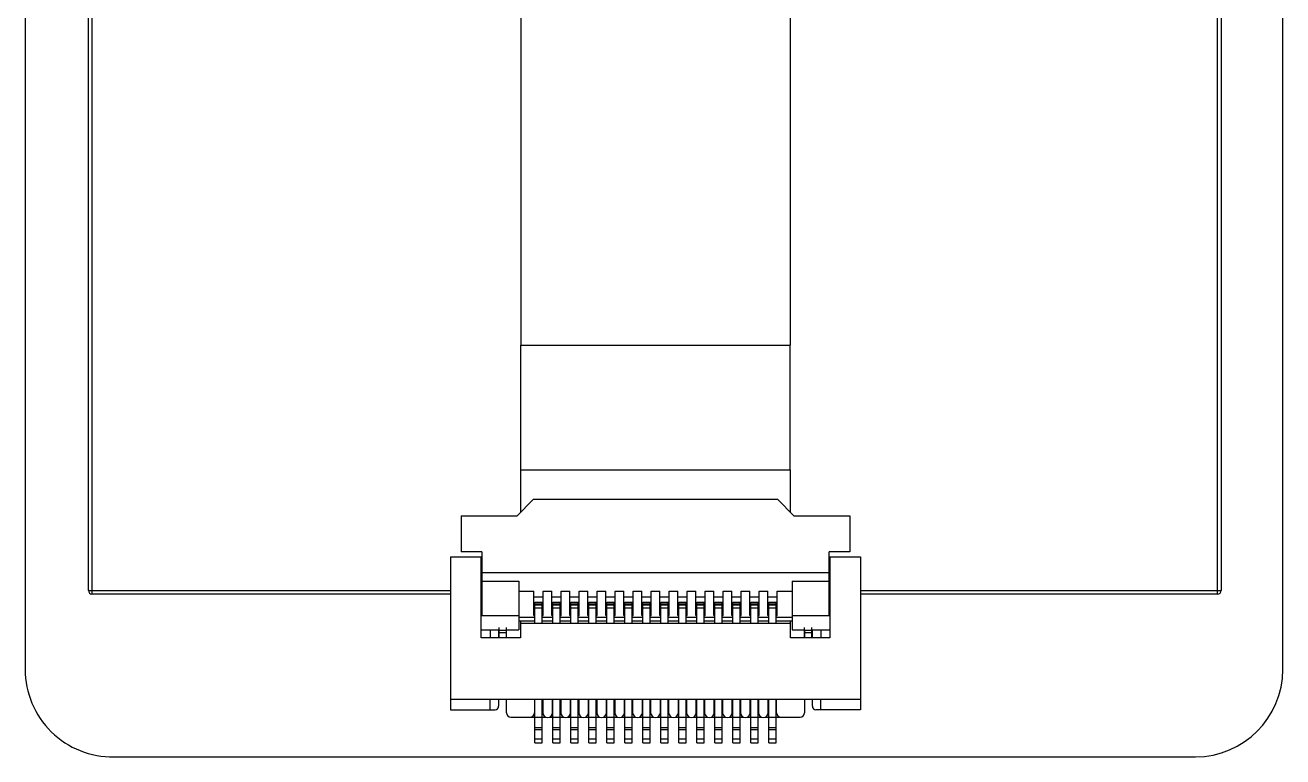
# Model space of a CAD drawing. Header units: millimetres. Extents: x -17.5 to 17.4, y -19.9 to 20.8.
# Drawn here: x -17.54 to 17.42, y -19.87 to 0.46 of the extents above; entities that cross this region are included whole.
import ezdxf

# ---------------------------------------------------------------- set-up
doc = ezdxf.new("R2010")
doc.units = ezdxf.units.MM

msp = doc.modelspace()

# ---------------------------------------------------------------- linework, layer by layer
at = {"color": 7, "linetype": 'Continuous', "lineweight": 25}
for p, q in [((-15.786, -15.246), (-15.786, 18.261)), ((-15.686, 18.361), (-15.686, -15.346)), ((15.602, -15.346), (15.602, 18.361)), ((15.702, 18.261), (15.702, -15.246)), ((-17.544, 17.524), (-17.544, -17.44)), ((17.419, -17.44), (17.419, 17.523)), ((-3.769, 7.39), (-3.769, -8.425)), ((3.727, 7.39), (3.727, -8.425)), ((-3.769, -8.425), (3.727, -8.425)), ((-3.769, -13.065), (-3.769, -11.896)), ((-3.769, -11.896), (3.727, -11.896)), ((3.727, -11.896), (3.727, -13.065)), ((-3.421, -12.718), (-3.871, -13.168)), ((3.379, -12.718), (-3.421, -12.718)), ((3.829, -13.168), (3.379, -12.718)), ((-5.421, -13.168), (-5.421, -14.168)), ((-5.421, -13.168), (-3.871, -13.168)), ((3.829, -13.168), (5.379, -13.168)), ((5.379, -13.168), (5.379, -14.168)), ((-5.721, -14.313), (-4.846, -14.313)), ((-5.721, -14.313), (-5.721, -18.563)), ((-4.846, -14.168), (-5.421, -14.168)), ((-4.871, -16.563), (-4.871, -14.313)), ((-4.846, -14.168), (-4.846, -15.938)), ((4.804, -15.938), (4.804, -14.168)), ((5.379, -14.168), (4.804, -14.168)), ((4.804, -14.313), (5.679, -14.313)), ((4.829, -14.313), (4.829, -16.563)), ((5.679, -14.313), (5.679, -18.563)), ((4.804, -14.758), (-4.846, -14.758)), ((-4.846, -14.988), (-3.821, -14.988)), ((-3.821, -14.988), (-3.821, -16.338)), ((3.779, -14.988), (4.804, -14.988)), ((3.779, -14.988), (3.779, -16.338)), ((-15.786, -15.246), (-5.721, -15.246)), ((-5.721, -15.346), (-15.686, -15.346)), ((-3.821, -15.268), (-3.401, -15.268)), ((-3.401, -15.938), (-3.401, -15.268)), ((-3.141, -15.268), (-2.901, -15.268)), ((-3.141, -15.938), (-3.141, -15.268)), ((-2.901, -15.938), (-2.901, -15.268)), ((-2.641, -15.268), (-2.401, -15.268)), ((-2.641, -15.938), (-2.641, -15.268)), ((-2.401, -15.938), (-2.401, -15.268)), ((-2.141, -15.268), (-1.901, -15.268)), ((-2.141, -15.938), (-2.141, -15.268)), ((-1.901, -15.938), (-1.901, -15.268)), ((-1.641, -15.268), (-1.401, -15.268)), ((-1.641, -15.938), (-1.641, -15.268)), ((-1.401, -15.938), (-1.401, -15.268)), ((-1.141, -15.268), (-0.901, -15.268)), ((-1.141, -15.938), (-1.141, -15.268)), ((-0.901, -15.938), (-0.901, -15.268)), ((-0.641, -15.268), (-0.401, -15.268)), ((-0.641, -15.938), (-0.641, -15.268)), ((-0.401, -15.938), (-0.401, -15.268)), ((-0.141, -15.268), (0.099, -15.268)), ((-0.141, -15.938), (-0.141, -15.268)), ((0.099, -15.938), (0.099, -15.268)), ((0.359, -15.268), (0.599, -15.268)), ((0.359, -15.938), (0.359, -15.268)), ((0.599, -15.938), (0.599, -15.268)), ((0.859, -15.268), (1.099, -15.268)), ((0.859, -15.938), (0.859, -15.268)), ((1.099, -15.938), (1.099, -15.268)), ((1.359, -15.268), (1.599, -15.268)), ((1.359, -15.938), (1.359, -15.268)), ((1.599, -15.938), (1.599, -15.268)), ((1.859, -15.268), (2.099, -15.268)), ((1.859, -15.938), (1.859, -15.268)), ((2.099, -15.938), (2.099, -15.268)), ((2.359, -15.268), (2.599, -15.268)), ((2.359, -15.938), (2.359, -15.268)), ((2.599, -15.938), (2.599, -15.268)), ((2.859, -15.268), (3.099, -15.268)), ((2.859, -15.938), (2.859, -15.268)), ((3.099, -15.938), (3.099, -15.268)), ((3.359, -15.268), (3.779, -15.268)), ((3.359, -15.938), (3.359, -15.268)), ((5.679, -15.246), (15.702, -15.246)), ((15.602, -15.346), (5.679, -15.346)), ((-4.846, -15.538), (-4.871, -15.538)), ((-3.401, -15.418), (-3.141, -15.418)), ((-3.371, -16.163), (-3.371, -15.574)), ((-3.371, -15.574), (-3.171, -15.574)), ((-3.371, -15.613), (-3.171, -15.613)), ((-3.371, -15.644), (-3.171, -15.644)), ((-3.371, -15.731), (-3.171, -15.731)), ((-3.171, -16.163), (-3.171, -15.574)), ((-2.901, -15.418), (-2.641, -15.418)), ((-2.871, -16.163), (-2.871, -15.574)), ((-2.871, -15.574), (-2.671, -15.574)), ((-2.871, -15.613), (-2.671, -15.613)), ((-2.871, -15.644), (-2.671, -15.644)), ((-2.871, -15.731), (-2.671, -15.731)), ((-2.671, -16.163), (-2.671, -15.574)), ((-2.401, -15.418), (-2.141, -15.418)), ((-2.371, -16.163), (-2.371, -15.574)), ((-2.371, -15.574), (-2.171, -15.574)), ((-2.371, -15.613), (-2.171, -15.613)), ((-2.371, -15.644), (-2.171, -15.644)), ((-2.371, -15.731), (-2.171, -15.731)), ((-2.171, -16.163), (-2.171, -15.574)), ((-1.901, -15.418), (-1.641, -15.418)), ((-1.871, -16.163), (-1.871, -15.574)), ((-1.871, -15.574), (-1.671, -15.574)), ((-1.871, -15.613), (-1.671, -15.613)), ((-1.871, -15.644), (-1.671, -15.644)), ((-1.871, -15.731), (-1.671, -15.731)), ((-1.671, -16.163), (-1.671, -15.574)), ((-1.401, -15.418), (-1.141, -15.418)), ((-1.371, -16.163), (-1.371, -15.574)), ((-1.371, -15.574), (-1.171, -15.574)), ((-1.371, -15.613), (-1.171, -15.613)), ((-1.371, -15.644), (-1.171, -15.644)), ((-1.371, -15.731), (-1.171, -15.731)), ((-1.171, -16.163), (-1.171, -15.574)), ((-0.901, -15.418), (-0.641, -15.418)), ((-0.871, -16.163), (-0.871, -15.574)), ((-0.871, -15.574), (-0.671, -15.574)), ((-0.871, -15.613), (-0.671, -15.613)), ((-0.871, -15.644), (-0.671, -15.644)), ((-0.871, -15.731), (-0.671, -15.731)), ((-0.671, -16.163), (-0.671, -15.574)), ((-0.401, -15.418), (-0.141, -15.418)), ((-0.371, -16.163), (-0.371, -15.574)), ((-0.371, -15.574), (-0.171, -15.574)), ((-0.371, -15.613), (-0.171, -15.613)), ((-0.371, -15.644), (-0.171, -15.644)), ((-0.371, -15.731), (-0.171, -15.731)), ((-0.171, -16.163), (-0.171, -15.574)), ((0.099, -15.418), (0.359, -15.418)), ((0.129, -16.163), (0.129, -15.574)), ((0.129, -15.574), (0.329, -15.574)), ((0.129, -15.613), (0.329, -15.613)), ((0.129, -15.644), (0.329, -15.644)), ((0.129, -15.731), (0.329, -15.731)), ((0.329, -16.163), (0.329, -15.574)), ((0.599, -15.418), (0.859, -15.418)), ((0.629, -16.163), (0.629, -15.574)), ((0.629, -15.574), (0.829, -15.574)), ((0.629, -15.613), (0.829, -15.613)), ((0.629, -15.644), (0.829, -15.644)), ((0.629, -15.731), (0.829, -15.731)), ((0.829, -16.163), (0.829, -15.574)), ((1.099, -15.418), (1.359, -15.418)), ((1.129, -16.163), (1.129, -15.574)), ((1.129, -15.574), (1.329, -15.574)), ((1.129, -15.613), (1.329, -15.613)), ((1.129, -15.644), (1.329, -15.644)), ((1.129, -15.731), (1.329, -15.731)), ((1.329, -16.163), (1.329, -15.574)), ((1.599, -15.418), (1.859, -15.418)), ((1.629, -16.163), (1.629, -15.574)), ((1.629, -15.574), (1.829, -15.574)), ((1.629, -15.613), (1.829, -15.613)), ((1.629, -15.644), (1.829, -15.644)), ((1.629, -15.731), (1.829, -15.731)), ((1.829, -16.163), (1.829, -15.574)), ((2.099, -15.418), (2.359, -15.418)), ((2.129, -16.163), (2.129, -15.574)), ((2.129, -15.574), (2.329, -15.574)), ((2.129, -15.613), (2.329, -15.613)), ((2.129, -15.644), (2.329, -15.644)), ((2.129, -15.731), (2.329, -15.731)), ((2.329, -16.163), (2.329, -15.574)), ((2.599, -15.418), (2.859, -15.418)), ((2.629, -16.163), (2.629, -15.574)), ((2.629, -15.574), (2.829, -15.574)), ((2.629, -15.613), (2.829, -15.613)), ((2.629, -15.644), (2.829, -15.644)), ((2.629, -15.731), (2.829, -15.731)), ((2.829, -16.163), (2.829, -15.574)), ((3.099, -15.418), (3.359, -15.418)), ((3.129, -16.163), (3.129, -15.574)), ((3.129, -15.574), (3.329, -15.574)), ((3.129, -15.613), (3.329, -15.613)), ((3.129, -15.644), (3.329, -15.644)), ((3.129, -15.731), (3.329, -15.731)), ((3.329, -16.163), (3.329, -15.574)), ((4.829, -15.538), (4.804, -15.538)), ((-4.846, -15.938), (-3.821, -15.938)), ((-3.821, -15.988), (-3.371, -15.988)), ((-3.401, -15.788), (-3.371, -15.788)), ((-3.401, -15.938), (-3.371, -15.938)), ((-3.171, -15.788), (-3.141, -15.788)), ((-3.171, -15.938), (-3.141, -15.938)), ((-3.171, -15.988), (-2.871, -15.988)), ((-2.901, -15.788), (-2.871, -15.788)), ((-2.901, -15.938), (-2.871, -15.938)), ((-2.671, -15.788), (-2.641, -15.788)), ((-2.671, -15.938), (-2.641, -15.938)), ((-2.671, -15.988), (-2.371, -15.988)), ((-2.401, -15.788), (-2.371, -15.788)), ((-2.401, -15.938), (-2.371, -15.938)), ((-2.171, -15.788), (-2.141, -15.788)), ((-2.171, -15.938), (-2.141, -15.938)), ((-2.171, -15.988), (-1.871, -15.988)), ((-1.901, -15.788), (-1.871, -15.788)), ((-1.901, -15.938), (-1.871, -15.938)), ((-1.671, -15.788), (-1.641, -15.788)), ((-1.671, -15.938), (-1.641, -15.938)), ((-1.671, -15.988), (-1.371, -15.988)), ((-1.401, -15.788), (-1.371, -15.788)), ((-1.401, -15.938), (-1.371, -15.938)), ((-1.171, -15.788), (-1.141, -15.788)), ((-1.171, -15.938), (-1.141, -15.938)), ((-1.171, -15.988), (-0.871, -15.988)), ((-0.901, -15.788), (-0.871, -15.788)), ((-0.901, -15.938), (-0.871, -15.938)), ((-0.671, -15.788), (-0.641, -15.788)), ((-0.671, -15.938), (-0.641, -15.938)), ((-0.671, -15.988), (-0.371, -15.988)), ((-0.401, -15.788), (-0.371, -15.788)), ((-0.401, -15.938), (-0.371, -15.938)), ((-0.171, -15.788), (-0.141, -15.788)), ((-0.171, -15.938), (-0.141, -15.938)), ((-0.171, -15.988), (0.129, -15.988)), ((0.099, -15.788), (0.129, -15.788)), ((0.099, -15.938), (0.129, -15.938)), ((0.329, -15.788), (0.359, -15.788)), ((0.329, -15.938), (0.359, -15.938)), ((0.329, -15.988), (0.629, -15.988)), ((0.599, -15.788), (0.629, -15.788)), ((0.599, -15.938), (0.629, -15.938)), ((0.829, -15.788), (0.859, -15.788)), ((0.829, -15.938), (0.859, -15.938)), ((0.829, -15.988), (1.129, -15.988)), ((1.099, -15.788), (1.129, -15.788)), ((1.099, -15.938), (1.129, -15.938)), ((1.329, -15.788), (1.359, -15.788)), ((1.329, -15.938), (1.359, -15.938)), ((1.329, -15.988), (1.629, -15.988)), ((1.599, -15.788), (1.629, -15.788)), ((1.599, -15.938), (1.629, -15.938)), ((1.829, -15.788), (1.859, -15.788)), ((1.829, -15.938), (1.859, -15.938)), ((1.829, -15.988), (2.129, -15.988)), ((2.099, -15.788), (2.129, -15.788)), ((2.099, -15.938), (2.129, -15.938)), ((2.329, -15.788), (2.359, -15.788)), ((2.329, -15.938), (2.359, -15.938)), ((2.329, -15.988), (2.629, -15.988)), ((2.599, -15.788), (2.629, -15.788)), ((2.599, -15.938), (2.629, -15.938)), ((2.829, -15.788), (2.859, -15.788)), ((2.829, -15.938), (2.859, -15.938)), ((2.829, -15.988), (3.129, -15.988)), ((3.099, -15.788), (3.129, -15.788)), ((3.099, -15.938), (3.129, -15.938)), ((3.329, -15.788), (3.359, -15.788)), ((3.329, -15.938), (3.359, -15.938)), ((3.329, -15.988), (3.779, -15.988)), ((3.779, -15.938), (4.804, -15.938)), ((-4.871, -16.338), (-4.366, -16.338)), ((-4.621, -16.338), (-4.621, -16.563)), ((-4.381, -16.338), (-4.381, -16.563)), ((-4.366, -16.563), (-4.366, -16.278)), ((-4.366, -16.347), (-4.166, -16.347)), ((-4.366, -16.413), (-4.166, -16.413)), ((-4.166, -16.563), (-4.166, -16.278)), ((-4.166, -16.338), (-3.821, -16.338)), ((-4.161, -16.563), (-4.161, -16.338)), ((-3.821, -16.088), (-3.371, -16.088)), ((-3.771, -16.163), (-3.771, -16.563)), ((3.729, -16.163), (-3.771, -16.163)), ((-3.769, -16.163), (-3.769, -16.088)), ((-3.171, -16.088), (-2.871, -16.088)), ((-2.671, -16.088), (-2.371, -16.088)), ((-2.171, -16.088), (-1.871, -16.088)), ((-1.671, -16.088), (-1.371, -16.088)), ((-1.171, -16.088), (-0.871, -16.088)), ((-0.671, -16.088), (-0.371, -16.088)), ((-0.171, -16.088), (0.129, -16.088)), ((0.329, -16.088), (0.629, -16.088)), ((0.829, -16.088), (1.129, -16.088)), ((1.329, -16.088), (1.629, -16.088)), ((1.829, -16.088), (2.129, -16.088)), ((2.329, -16.088), (2.629, -16.088)), ((2.829, -16.088), (3.129, -16.088)), ((3.329, -16.088), (3.779, -16.088)), ((3.727, -16.088), (3.727, -16.163)), ((3.729, -16.563), (3.729, -16.163)), ((3.779, -16.338), (4.124, -16.338)), ((4.119, -16.338), (4.119, -16.563)), ((4.124, -16.563), (4.124, -16.278)), ((4.124, -16.347), (4.324, -16.347)), ((4.124, -16.413), (4.324, -16.413)), ((4.324, -16.563), (4.324, -16.278)), ((4.324, -16.338), (4.829, -16.338)), ((4.339, -16.563), (4.339, -16.338)), ((4.579, -16.338), (4.579, -16.563)), ((-3.771, -16.563), (-4.871, -16.563)), ((4.829, -16.563), (3.729, -16.563)), ((-5.721, -18.263), (5.679, -18.263)), ((-4.621, -18.563), (-4.621, -18.263)), ((-4.381, -18.263), (-4.381, -18.463)), ((-4.161, -18.643), (-4.161, -18.263)), ((-3.386, -18.263), (-3.386, -18.643)), ((-3.371, -19.478), (-3.371, -18.263)), ((-3.171, -19.478), (-3.171, -18.263)), ((-3.156, -18.263), (-3.156, -18.643)), ((-2.886, -18.643), (-2.886, -18.263)), ((-2.871, -19.478), (-2.871, -18.263)), ((-2.671, -19.478), (-2.671, -18.263)), ((-2.656, -18.263), (-2.656, -18.643)), ((-2.386, -18.643), (-2.386, -18.263)), ((-2.371, -19.478), (-2.371, -18.263)), ((-2.171, -19.478), (-2.171, -18.263)), ((-2.156, -18.263), (-2.156, -18.643)), ((-1.886, -18.643), (-1.886, -18.263)), ((-1.871, -19.478), (-1.871, -18.263)), ((-1.671, -19.478), (-1.671, -18.263)), ((-1.656, -18.263), (-1.656, -18.643)), ((-1.386, -18.643), (-1.386, -18.263)), ((-1.371, -19.478), (-1.371, -18.263)), ((-1.171, -19.478), (-1.171, -18.263)), ((-1.156, -18.263), (-1.156, -18.643)), ((-0.886, -18.643), (-0.886, -18.263)), ((-0.871, -19.478), (-0.871, -18.263)), ((-0.671, -19.478), (-0.671, -18.263)), ((-0.656, -18.263), (-0.656, -18.643)), ((-0.386, -18.643), (-0.386, -18.263)), ((-0.371, -19.478), (-0.371, -18.263)), ((-0.171, -19.478), (-0.171, -18.263)), ((-0.156, -18.263), (-0.156, -18.643)), ((0.114, -18.643), (0.114, -18.263)), ((0.129, -19.478), (0.129, -18.263)), ((0.329, -19.478), (0.329, -18.263)), ((0.344, -18.263), (0.344, -18.643)), ((0.614, -18.643), (0.614, -18.263)), ((0.629, -19.478), (0.629, -18.263)), ((0.829, -19.478), (0.829, -18.263)), ((0.844, -18.263), (0.844, -18.643)), ((1.114, -18.643), (1.114, -18.263)), ((1.129, -19.478), (1.129, -18.263)), ((1.329, -19.478), (1.329, -18.263)), ((1.344, -18.263), (1.344, -18.643)), ((1.614, -18.643), (1.614, -18.263)), ((1.629, -19.478), (1.629, -18.263)), ((1.829, -19.478), (1.829, -18.263)), ((1.844, -18.263), (1.844, -18.643)), ((2.114, -18.643), (2.114, -18.263)), ((2.129, -19.478), (2.129, -18.263)), ((2.329, -19.478), (2.329, -18.263)), ((2.344, -18.263), (2.344, -18.643)), ((2.614, -18.643), (2.614, -18.263)), ((2.629, -19.478), (2.629, -18.263)), ((2.829, -19.478), (2.829, -18.263)), ((2.844, -18.263), (2.844, -18.643)), ((3.114, -18.643), (3.114, -18.263)), ((3.129, -19.478), (3.129, -18.263)), ((3.329, -19.478), (3.329, -18.263)), ((3.344, -18.643), (3.344, -18.263)), ((4.119, -18.263), (4.119, -18.643)), ((4.339, -18.463), (4.339, -18.263)), ((4.579, -18.563), (4.579, -18.263)), ((-5.721, -18.563), (-4.481, -18.563)), ((-4.041, -18.763), (-3.371, -18.763)), ((-3.371, -18.766), (-3.171, -18.766)), ((-3.171, -18.763), (-3.083, -18.763)), ((-2.959, -18.763), (-2.871, -18.763)), ((-2.871, -18.766), (-2.671, -18.766)), ((-2.671, -18.763), (-2.583, -18.763)), ((-2.459, -18.763), (-2.371, -18.763)), ((-2.371, -18.766), (-2.171, -18.766)), ((-2.171, -18.763), (-2.083, -18.763)), ((-1.959, -18.763), (-1.871, -18.763)), ((-1.871, -18.766), (-1.671, -18.766)), ((-1.671, -18.763), (-1.583, -18.763)), ((-1.459, -18.763), (-1.371, -18.763)), ((-1.371, -18.766), (-1.171, -18.766)), ((-1.171, -18.763), (-1.083, -18.763)), ((-0.959, -18.763), (-0.871, -18.763)), ((-0.871, -18.766), (-0.671, -18.766)), ((-0.671, -18.763), (-0.583, -18.763)), ((-0.459, -18.763), (-0.371, -18.763)), ((-0.371, -18.766), (-0.171, -18.766)), ((-0.171, -18.763), (-0.083, -18.763)), ((0.041, -18.763), (0.129, -18.763)), ((0.129, -18.766), (0.329, -18.766)), ((0.329, -18.763), (0.417, -18.763)), ((0.541, -18.763), (0.629, -18.763)), ((0.629, -18.766), (0.829, -18.766)), ((0.829, -18.763), (0.917, -18.763)), ((1.041, -18.763), (1.129, -18.763)), ((1.129, -18.766), (1.329, -18.766)), ((1.329, -18.763), (1.417, -18.763)), ((1.541, -18.763), (1.629, -18.763)), ((1.629, -18.766), (1.829, -18.766)), ((1.829, -18.763), (1.917, -18.763)), ((2.041, -18.763), (2.129, -18.763)), ((2.129, -18.766), (2.329, -18.766)), ((2.329, -18.763), (2.417, -18.763)), ((2.541, -18.763), (2.629, -18.763)), ((2.629, -18.766), (2.829, -18.766)), ((2.829, -18.763), (2.917, -18.763)), ((3.041, -18.763), (3.129, -18.763)), ((3.129, -18.766), (3.329, -18.766)), ((3.329, -18.763), (3.999, -18.763)), ((5.679, -18.563), (4.439, -18.563)), ((-3.371, -19.051), (-3.171, -19.051)), ((-3.371, -19.11), (-3.171, -19.11)), ((-2.871, -19.051), (-2.671, -19.051)), ((-2.871, -19.11), (-2.671, -19.11)), ((-2.371, -19.051), (-2.171, -19.051)), ((-2.371, -19.11), (-2.171, -19.11)), ((-1.871, -19.051), (-1.671, -19.051)), ((-1.871, -19.11), (-1.671, -19.11)), ((-1.371, -19.051), (-1.171, -19.051)), ((-1.371, -19.11), (-1.171, -19.11)), ((-0.871, -19.051), (-0.671, -19.051)), ((-0.871, -19.11), (-0.671, -19.11)), ((-0.371, -19.051), (-0.171, -19.051)), ((-0.371, -19.11), (-0.171, -19.11)), ((0.129, -19.051), (0.329, -19.051)), ((0.129, -19.11), (0.329, -19.11)), ((0.629, -19.051), (0.829, -19.051)), ((0.629, -19.11), (0.829, -19.11)), ((1.129, -19.051), (1.329, -19.051)), ((1.129, -19.11), (1.329, -19.11)), ((1.629, -19.051), (1.829, -19.051)), ((1.629, -19.11), (1.829, -19.11)), ((2.129, -19.051), (2.329, -19.051)), ((2.129, -19.11), (2.329, -19.11)), ((2.629, -19.051), (2.829, -19.051)), ((2.629, -19.11), (2.829, -19.11)), ((3.129, -19.051), (3.329, -19.051)), ((3.129, -19.11), (3.329, -19.11)), ((-3.371, -19.366), (-3.171, -19.366)), ((-3.371, -19.478), (-3.171, -19.478)), ((-2.871, -19.366), (-2.671, -19.366)), ((-2.871, -19.478), (-2.671, -19.478)), ((-2.371, -19.366), (-2.171, -19.366)), ((-2.371, -19.478), (-2.171, -19.478)), ((-1.871, -19.366), (-1.671, -19.366)), ((-1.871, -19.478), (-1.671, -19.478)), ((-1.371, -19.366), (-1.171, -19.366)), ((-1.371, -19.478), (-1.171, -19.478)), ((-0.871, -19.366), (-0.671, -19.366)), ((-0.871, -19.478), (-0.671, -19.478)), ((-0.371, -19.366), (-0.171, -19.366)), ((-0.371, -19.478), (-0.171, -19.478)), ((0.129, -19.366), (0.329, -19.366)), ((0.129, -19.478), (0.329, -19.478)), ((0.629, -19.366), (0.829, -19.366)), ((0.629, -19.478), (0.829, -19.478)), ((1.129, -19.366), (1.329, -19.366)), ((1.129, -19.478), (1.329, -19.478)), ((1.629, -19.366), (1.829, -19.366)), ((1.629, -19.478), (1.829, -19.478)), ((2.129, -19.366), (2.329, -19.366)), ((2.129, -19.478), (2.329, -19.478)), ((2.629, -19.366), (2.829, -19.366)), ((2.629, -19.478), (2.829, -19.478)), ((3.129, -19.366), (3.329, -19.366)), ((3.129, -19.478), (3.329, -19.478)), ((-15.074, -19.868), (14.99, -19.868))]:
    msp.add_line(p, q, dxfattribs=at)
for centre, radius, start, end in [((-15.686, -15.246), 0.1, 180, 270), ((15.602, -15.246), 0.1, 270, 0), ((-15.115, -17.44), 2.429, 180, 270.9693), ((14.99, -17.44), 2.429, 270, 0), ((-4.481, -18.463), 0.1, 270, 0), ((4.439, -18.463), 0.1, 180, 270), ((-4.041, -18.643), 0.12, 180, 270), ((-3.506, -18.643), 0.12, 270, 0), ((-3.021, -18.643), 0.135, 180, 0), ((-2.521, -18.643), 0.135, 180, 0), ((-2.021, -18.643), 0.135, 180, 0), ((-1.521, -18.643), 0.135, 180, 0), ((-1.021, -18.643), 0.135, 180, 0), ((-0.521, -18.643), 0.135, 180, 0), ((-0.021, -18.643), 0.135, 180, 0), ((0.479, -18.643), 0.135, 180, 0), ((0.979, -18.643), 0.135, 180, 0), ((1.479, -18.643), 0.135, 180, 0), ((1.979, -18.643), 0.135, 180, 0), ((2.479, -18.643), 0.135, 180, 0), ((2.979, -18.643), 0.135, 180, 0), ((3.464, -18.643), 0.12, 180, 270), ((3.999, -18.643), 0.12, 270, 360)]:
    msp.add_arc(centre, radius, start, end, dxfattribs=at)
for points in [[(-3.769, -11.899), (-3.769, -11.789), (-3.769, -11.559), (-3.769, -11.177), (-3.769, -10.776), (-3.769, -10.398), (-3.769, -10.084), (-3.769, -9.803), (-3.769, -9.495), (-3.769, -9.142), (-3.769, -8.776), (-3.769, -8.538), (-3.769, -8.425)], [(3.727, -11.899), (3.727, -11.789), (3.727, -11.559), (3.727, -11.177), (3.727, -10.776), (3.727, -10.398), (3.727, -10.084), (3.727, -9.803), (3.727, -9.495), (3.727, -9.142), (3.727, -8.776), (3.727, -8.538), (3.727, -8.425)]]:
    msp.add_open_spline(points, degree=3, knots=[0, 0, 0, 0, 0.0625, 0.125, 0.25, 0.375, 0.5, 0.625, 0.75, 0.875, 0.9375, 1, 1, 1, 1], dxfattribs=at)

doc.saveas('drawing.dxf')
